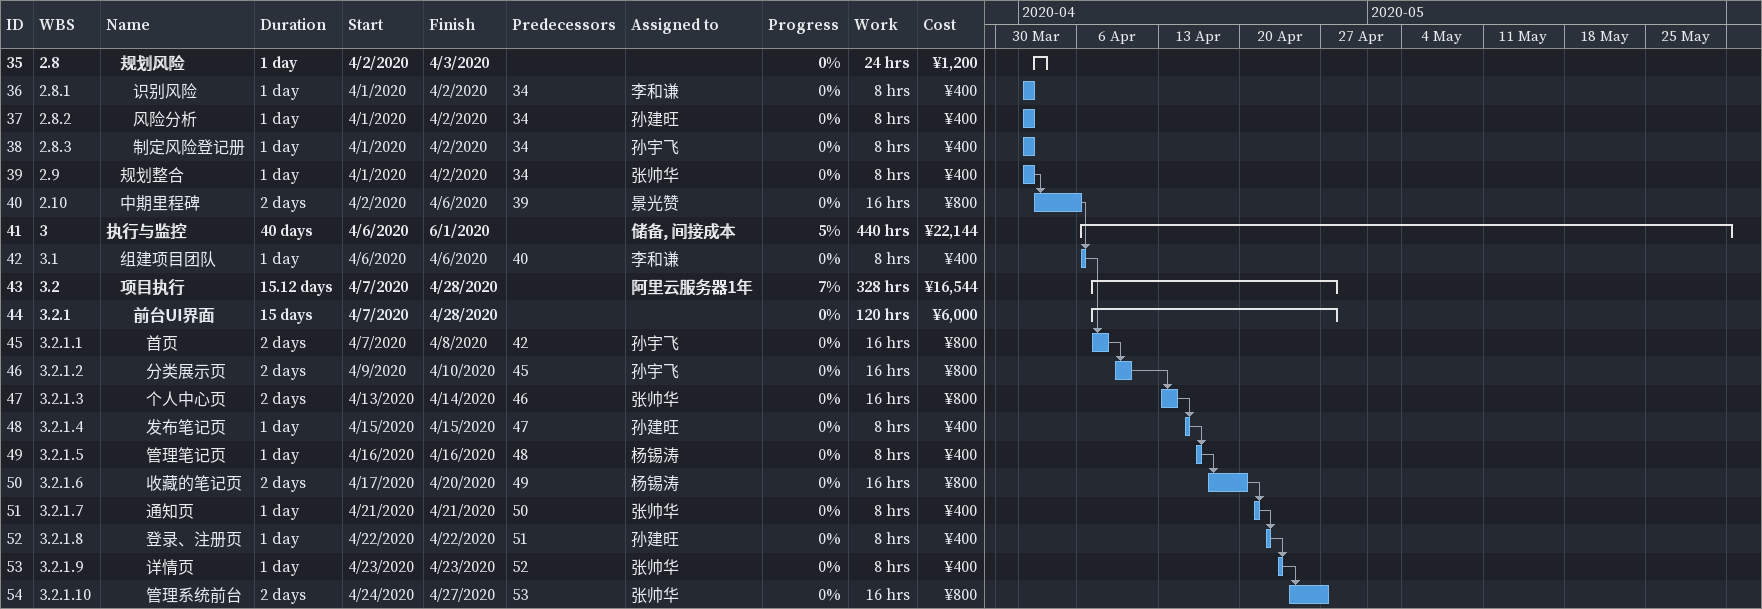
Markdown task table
| ID | WBS | Task | Duration | Start | Finish | Predecessors | Resources | % complete | Work (h) | Cost (¥) |
|---|---|---|---|---|---|---|---|---|---|---|
| 35 | 2.8 | **规划风险** | 1d | 2020-04-02 | 2020-04-03 |  |  | 0 | 24 | 1200 |
| 36 | 2.8.1 | 识别风险 | 1d | 2020-04-01 | 2020-04-02 | 34 | 李和谦 | 0 | 8 | 400 |
| 37 | 2.8.2 | 风险分析 | 1d | 2020-04-01 | 2020-04-02 | 34 | 孙建旺 | 0 | 8 | 400 |
| 38 | 2.8.3 | 制定风险登记册 | 1d | 2020-04-01 | 2020-04-02 | 34 | 孙宇飞 | 0 | 8 | 400 |
| 39 | 2.9 | 规划整合 | 1d | 2020-04-01 | 2020-04-02 | 34 | 张帅华 | 0 | 8 | 400 |
| 40 | 2.10 | 中期里程碑 | 2d | 2020-04-02 | 2020-04-06 | 39 | 景光赞 | 0 | 16 | 800 |
| 41 | 3 | **执行与监控** | 40d | 2020-04-06 | 2020-06-01 |  | 储备, 间接成本 | 5 | 440 | 22144 |
| 42 | 3.1 | 组建项目团队 | 1d | 2020-04-06 | 2020-04-06 | 40 | 李和谦 | 0 | 8 | 400 |
| 43 | 3.2 | **项目执行** | 15.12d | 2020-04-07 | 2020-04-28 |  | 阿里云服务器1年 | 7 | 328 | 16544 |
| 44 | 3.2.1 | **前台UI界面** | 15d | 2020-04-07 | 2020-04-28 |  |  | 0 | 120 | 6000 |
| 45 | 3.2.1.1 | 首页 | 2d | 2020-04-07 | 2020-04-08 | 42 | 孙宇飞 | 0 | 16 | 800 |
| 46 | 3.2.1.2 | 分类展示页 | 2d | 2020-04-09 | 2020-04-10 | 45 | 孙宇飞 | 0 | 16 | 800 |
| 47 | 3.2.1.3 | 个人中心页 | 2d | 2020-04-13 | 2020-04-14 | 46 | 张帅华 | 0 | 16 | 800 |
| 48 | 3.2.1.4 | 发布笔记页 | 1d | 2020-04-15 | 2020-04-15 | 47 | 孙建旺 | 0 | 8 | 400 |
| 49 | 3.2.1.5 | 管理笔记页 | 1d | 2020-04-16 | 2020-04-16 | 48 | 杨锡涛 | 0 | 8 | 400 |
| 50 | 3.2.1.6 | 收藏的笔记页 | 2d | 2020-04-17 | 2020-04-20 | 49 | 杨锡涛 | 0 | 16 | 800 |
| 51 | 3.2.1.7 | 通知页 | 1d | 2020-04-21 | 2020-04-21 | 50 | 张帅华 | 0 | 8 | 400 |
| 52 | 3.2.1.8 | 登录、注册页 | 1d | 2020-04-22 | 2020-04-22 | 51 | 孙建旺 | 0 | 8 | 400 |
| 53 | 3.2.1.9 | 详情页 | 1d | 2020-04-23 | 2020-04-23 | 52 | 张帅华 | 0 | 8 | 400 |
| 54 | 3.2.1.10 | 管理系统前台 | 2d | 2020-04-24 | 2020-04-27 | 53 | 张帅华 | 0 | 16 | 800 |
